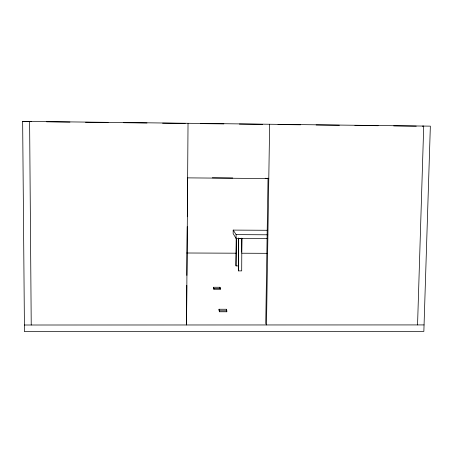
<?xml version="1.0" encoding="UTF-8"?>
<svg xmlns="http://www.w3.org/2000/svg" width="453" height="453" viewBox="0 0 453 453"><rect width="100%" height="100%" fill="white"/><g stroke="black" fill="none" stroke-linecap="round" stroke-linejoin="round"><path stroke-width="0.68" d="M186.789 285.305L186.562 324.971L188.029 123.476M186.863 275.413L187.236 226.653M187.316 216.755L187.61 177.887M213.606 287.259L213.878 289.257L220.294 289.269L220.3 288.425L219.965 287.27L213.606 287.259L213.878 289.257M219.02 309.252L219.388 311.766L226.794 311.772L226.806 310.798L226.358 309.257L219.02 309.252L219.388 311.766M219.965 287.27L220.294 289.269M226.358 309.257L226.794 311.772M267.734 230.283L233.199 230.096L233.153 233.635L236.058 238.357L267.757 238.516M236.058 238.357L236.104 234.626L233.199 230.096M236.2 237.944L235.854 265.43L236.081 265.905L238.578 265.911M236.081 265.905L236.432 238.312M238.448 270.877L238.618 238.097L238.448 270.877L241.698 270.888L241.862 238.114L241.681 252.14M268.029 178.063L265.747 323.453L266.477 324.954L269.643 124.252M417.553 324.92L423.714 126.064L422.309 126.172M24.411 325.011L424.059 324.92M213.89 288.408L220.3 288.425M219.399 310.792L226.806 310.798M236.104 234.626L267.814 234.79M238.861 238.482L242.123 238.499M186.783 253.001L236.256 253.199M241.913 253.221L267.361 253.329M212.304 177.803L232.757 177.978M265.203 178.256L268.788 178.561L187.695 177.87M22.65 121.342L430.35 126.144L423.855 331.409L24.468 331.658L22.65 121.342L24.734 121.659M23.992 121.546L31.064 121.631M46.619 121.812L69.955 122.089M85.509 122.27L108.131 122.537M123.692 122.718L147.021 122.995M162.576 123.176L185.203 123.443M200.685 123.624L223.878 123.896M239.343 124.077L262.542 124.354M278.034 124.535L300.599 124.802M316.115 124.983L339.382 125.255M354.897 125.436L378.164 125.713M393.68 125.894L416.245 126.161M30.997 121.647L29.609 121.427L31.229 325.005"/></g></svg>
